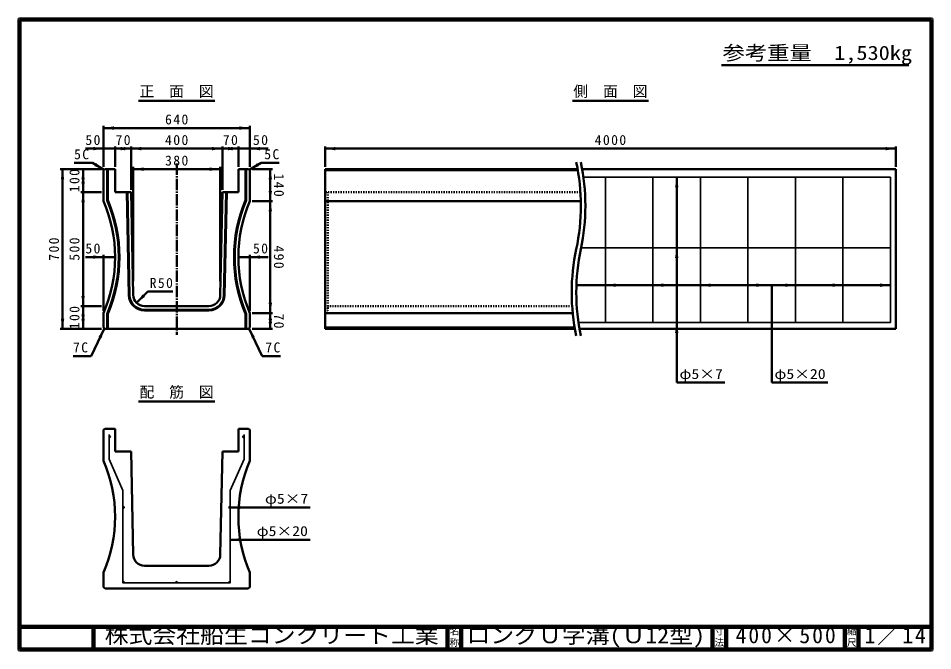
# Model space of a CAD drawing. Units: millimetres, scale not verified. Extents: x 100 to 4105, y 100 to 2870.
import ezdxf
from ezdxf.enums import TextEntityAlignment as Align

# ---------------------------------------------------------------- set-up
doc = ezdxf.new("R2010")
doc.units = ezdxf.units.MM
doc.header["$LTSCALE"] = 5
doc.linetypes.add('USER1', pattern=[13.4, 10, -1.2, 1, -1.2])
doc.linetypes.add('USER2', pattern=[2.2, 1, -1.2])
doc.layers.add('V-nasSTD', color=7, linetype='Continuous', lineweight=50)
doc.styles.add('ＭＳ ゴシック', font='')
doc.styles.get('ＭＳ ゴシック').set_extended_font_data('MS Gothic')

msp = doc.modelspace()

# ---------------------------------------------------------------- hatches: boundary and pattern name
at = {"layer": 'V-nasSTD'}
for points in [[(518.846, 2396.605), (473.846, 2389.105), (518.846, 2381.605)], [(1068.846, 2381.605), (1113.846, 2389.105), (1068.846, 2396.605)], [(428.846, 2291.605), (473.846, 2299.105), (428.846, 2306.605)], [(568.846, 2306.605), (523.846, 2299.105), (568.846, 2291.605)], [(548.846, 2291.605), (593.846, 2299.105), (548.846, 2306.605)], [(638.846, 2306.605), (593.846, 2299.105), (638.846, 2291.605)], [(948.846, 2291.605), (993.846, 2299.105), (948.846, 2306.605)], [(1038.846, 2306.605), (993.846, 2299.105), (1038.846, 2291.605)], [(1018.846, 2291.605), (1063.846, 2299.105), (1018.846, 2306.605)], [(1158.846, 2291.605), (1113.846, 2299.105), (1158.846, 2306.605)], [(1488.846, 2306.605), (1443.846, 2299.105), (1488.846, 2291.605)], [(3898.846, 2291.605), (3943.846, 2299.105), (3898.846, 2306.605)], [(286.346, 2164.105), (293.846, 2209.105), (301.346, 2164.105)], [(376.346, 2164.105), (383.846, 2209.105), (391.346, 2164.105)], [(441.125, 2235.6), (476.346, 2206.605), (433.625, 2222.61)], [(648.845, 2216.605), (603.845, 2209.105), (648.845, 2201.605)], [(938.845, 2201.605), (983.845, 2209.105), (938.845, 2216.605)], [(1146.567, 2235.6), (1111.346, 2206.605), (1154.067, 2222.61)], [(1196.346, 2164.105), (1203.846, 2209.105), (1211.346, 2164.105)], [(2976.346, 2129.105), (2983.846, 2174.105), (2991.346, 2129.105)], [(391.346, 2154.105), (383.846, 2109.105), (376.346, 2154.105)], [(376.346, 2064.105), (383.846, 2109.105), (391.346, 2064.105)], [(1211.346, 2114.105), (1203.846, 2069.105), (1196.346, 2114.105)], [(1196.346, 2024.105), (1203.846, 2069.105), (1211.346, 2024.105)], [(2976.346, 1819.932), (2983.846, 1864.932), (2991.346, 1819.932)], [(428.846, 1831.605), (473.846, 1824.105), (428.846, 1816.605)], [(1158.846, 1831.605), (1113.846, 1824.105), (1158.846, 1816.605)], [(2716.846, 1693.518), (2671.846, 1701.018), (2716.846, 1708.518)], [(2924.846, 1693.518), (2879.846, 1701.018), (2924.846, 1708.518)], [(3132.846, 1693.518), (3087.846, 1701.018), (3132.846, 1708.518)], [(3340.846, 1693.518), (3295.846, 1701.018), (3340.846, 1708.518)], [(3458.846, 1708.518), (3503.846, 1701.018), (3458.846, 1693.518)], [(3666.846, 1708.518), (3711.846, 1701.018), (3666.846, 1693.518)], [(3874.846, 1708.518), (3919.846, 1701.018), (3874.846, 1693.518)], [(391.346, 1654.105), (383.846, 1609.105), (376.346, 1654.105)], [(644.372, 1660.521), (617.856, 1623.398), (654.979, 1649.914)], [(376.346, 1564.105), (383.846, 1609.105), (391.346, 1564.105)], [(1211.346, 1624.105), (1203.846, 1579.105), (1196.346, 1624.105)], [(1196.346, 1534.105), (1203.846, 1579.105), (1211.346, 1534.105)], [(301.346, 1554.105), (293.846, 1509.105), (286.346, 1554.105)], [(391.346, 1554.105), (383.846, 1509.105), (376.346, 1554.105)], [(1211.346, 1554.105), (1203.846, 1509.105), (1196.346, 1554.105)], [(2976.346, 1492.105), (2983.846, 1537.105), (2991.346, 1492.105)], [(477.346, 1512.605), (451.384, 1475.092), (464.954, 1468.699)], [(1110.346, 1512.605), (1136.308, 1475.092), (1122.738, 1468.699)], [(497.354, 1036.869, -1), (503.354, 1036.869, -1)], [(1088.846, 1036.869, 1), (1082.846, 1036.869, 1)], [(558.1, 727.696, 1), (564.1, 727.696, 1)], [(1028.1, 727.696, 1), (1022.1, 727.696, 1)], [(1073.1, 735.196), (1028.1, 727.696), (1073.1, 720.196)], [(1073.1, 593.611), (1028.1, 586.111), (1073.1, 578.611)], [(558.1, 399.869, 0.41421), (561.1, 396.869, 0.66818), (563.221, 401.99, 0.66818)], [(793.1, 396.869, 1), (793.1, 402.869, 1)], [(1028.1, 399.869, 0.66818), (1022.979, 401.99, 0.66818), (1025.1, 396.869, 0.41421)]]:
    msp.add_hatch(color=256, dxfattribs=at).paths.add_polyline_path(points)

# ---------------------------------------------------------------- linework, layer by layer
at = {"layer": 'V-nasSTD', "lineweight": 100}
for p, q in [((105, 2865), (105, 105)), ((4100, 2865), (105, 2865)), ((4100, 105), (4100, 2865)), ((105, 205), (4100, 205)), ((430, 205), (430, 105)), ((1980, 205), (1980, 105)), ((2040, 205), (2040, 105)), ((3140, 205), (3140, 105)), ((3200, 205), (3200, 105)), ((3720, 205), (3720, 105)), ((3780, 205), (3780, 105)), ((105, 105), (4100, 105))]:
    msp.add_line(p, q, dxfattribs=at)
at = {"layer": 'V-nasSTD'}
for p, q in [((3180.536, 2664.753), (4000.536, 2664.753)), ((626.846, 2509.105), (960.846, 2509.105)), ((2526.846, 2509.105), (2860.846, 2509.105)), ((473.846, 2399.105), (473.846, 2219.105)), ((1113.846, 2389.105), (473.846, 2389.105)), ((1113.846, 2399.105), (1113.846, 2219.105)), ((473.846, 2299.105), (393.846, 2299.105)), ((523.846, 2299.105), (473.846, 2299.105)), ((523.846, 2309.105), (523.846, 2219.105)), ((593.846, 2299.105), (523.846, 2299.105)), ((593.846, 2309.105), (593.846, 2119.105)), ((993.846, 2299.105), (593.846, 2299.105)), ((993.846, 2309.105), (993.846, 2119.105)), ((1063.846, 2299.105), (993.846, 2299.105)), ((1063.846, 2309.105), (1063.846, 2219.105)), ((1063.846, 2299.105), (1113.846, 2299.105)), ((1113.846, 2299.105), (1193.846, 2299.105)), ((1443.846, 2309.105), (1443.846, 2219.105)), ((3943.846, 2299.105), (1443.846, 2299.105)), ((3943.846, 2309.105), (3943.846, 2219.105)), ((463.846, 2209.105), (283.846, 2209.105)), ((293.846, 2209.105), (293.846, 1509.105)), ((344.384, 2236.605), (424.384, 2236.605)), ((383.846, 2209.105), (383.846, 2109.105)), ((476.346, 2206.605), (424.384, 2236.605)), ((473.846, 2204.105), (478.846, 2209.105)), ((473.846, 2204.105), (473.846, 2069.105)), ((478.846, 2209.105), (523.846, 2209.105)), ((489.846, 2209.105), (489.846, 2072.349)), ((492.846, 2209.105), (492.846, 2072.952)), ((523.846, 2209.105), (523.846, 2109.105)), ((603.845, 2219.105), (603.845, 1719.105)), ((603.845, 2209.105), (983.845, 2209.105)), ((983.845, 2219.105), (983.845, 1719.105)), ((1108.846, 2209.105), (1063.846, 2209.105)), ((1063.846, 2209.105), (1063.846, 2109.105)), ((1094.846, 2072.952), (1094.846, 2209.105)), ((1097.846, 2072.349), (1097.846, 2209.105)), ((1108.846, 2209.105), (1113.846, 2204.105)), ((1111.346, 2206.605), (1163.307, 2236.605)), ((1113.846, 2069.105), (1113.846, 2204.105)), ((1213.846, 2209.105), (1123.846, 2209.105)), ((1243.307, 2236.605), (1163.307, 2236.605)), ((1203.846, 2209.105), (1203.846, 2069.105)), ((1443.846, 2209.105), (1443.846, 1509.105)), ((2549.709, 2209.105), (1443.846, 2209.105)), ((2550.585, 2204.105), (1443.846, 2204.105)), ((2569.709, 2209.105), (3943.846, 2209.105)), ((3943.846, 1509.105), (3943.846, 2209.105)), ((2983.846, 2174.105), (2983.846, 1274.105)), ((463.846, 2109.105), (373.846, 2109.105)), ((383.846, 2109.105), (383.846, 1609.105)), ((593.846, 2109.105), (523.846, 2109.105)), ((574.842, 2109.105), (583.87, 1657.725)), ((577.843, 2109.105), (586.869, 1657.785)), ((593.846, 2109.105), (602.866, 1658.105)), ((993.846, 2109.105), (984.826, 1658.105)), ((1063.846, 2109.105), (993.846, 2109.105)), ((1009.849, 2109.105), (1000.823, 1657.785)), ((1012.85, 2109.105), (1003.822, 1657.725)), ((1213.846, 2069.105), (1123.846, 2069.105)), ((1203.846, 2069.105), (1203.846, 1579.105)), ((2563.627, 2069.105), (1443.846, 2069.105)), ((473.846, 1824.105), (393.846, 1824.105)), ((473.846, 1834.105), (473.846, 1589.105)), ((523.846, 1824.105), (473.846, 1824.105)), ((1063.846, 1824.105), (1113.846, 1824.105)), ((1113.846, 1834.105), (1113.846, 1589.105)), ((1113.846, 1824.105), (1193.846, 1824.105)), ((3919.846, 1701.018), (2544.404, 1701.018)), ((3399.846, 1701.018), (3399.846, 1274.105)), ((617.856, 1623.398), (667.353, 1672.895)), ((667.353, 1672.895), (777.353, 1672.895)), ((463.846, 1609.105), (373.846, 1609.105)), ((383.846, 1609.105), (383.846, 1509.105)), ((652.856, 1609.105), (934.836, 1609.105)), ((473.846, 1579.105), (473.846, 1516.105)), ((489.846, 1575.861), (489.846, 1509.105)), ((492.846, 1575.257), (492.846, 1509.105)), ((652.856, 1593.105), (934.836, 1593.105)), ((652.856, 1590.105), (934.836, 1590.105)), ((1094.846, 1509.105), (1094.846, 1575.257)), ((1097.846, 1509.105), (1097.846, 1575.861)), ((1113.846, 1516.105), (1113.846, 1579.105)), ((1213.846, 1579.105), (1123.846, 1579.105)), ((1203.846, 1579.105), (1203.846, 1509.105)), ((2528.295, 1579.105), (1443.846, 1579.105)), ((463.846, 1509.105), (283.846, 1509.105)), ((419.777, 1390.397), (477.346, 1512.605)), ((473.846, 1516.105), (480.846, 1509.105)), ((480.846, 1509.105), (1106.846, 1509.105)), ((1106.846, 1509.105), (1113.846, 1516.105)), ((1167.914, 1390.397), (1110.346, 1512.605)), ((1213.846, 1509.105), (1123.846, 1509.105)), ((2536.764, 1516.105), (1443.846, 1516.105)), ((2537.983, 1509.105), (1443.846, 1509.105)), ((3943.846, 1509.105), (2557.983, 1509.105)), ((339.777, 1390.397), (419.777, 1390.397)), ((1247.914, 1390.397), (1167.914, 1390.397)), ((2983.846, 1274.105), (3193.846, 1274.105)), ((3399.846, 1274.105), (3645.846, 1274.105)), ((626.846, 1191.869), (960.846, 1191.869)), ((473.846, 1066.869), (478.846, 1071.869)), ((473.846, 1066.869), (473.846, 931.869)), ((478.846, 1071.869), (523.846, 1071.869)), ((523.846, 1071.869), (523.846, 971.869)), ((1108.846, 1071.869), (1063.846, 1071.869)), ((1063.846, 1071.869), (1063.846, 971.869)), ((1108.846, 1071.869), (1113.846, 1066.869)), ((1113.846, 931.869), (1113.846, 1066.869)), ((593.846, 971.869), (523.846, 971.869)), ((593.846, 971.869), (602.866, 520.869)), ((993.846, 971.869), (984.826, 520.869)), ((1063.846, 971.869), (993.846, 971.869)), ((1028.1, 727.696), (1378.1, 727.696)), ((1028.1, 586.111), (1378.1, 586.111)), ((473.846, 441.869), (473.846, 378.869)), ((652.856, 471.869), (934.836, 471.869)), ((1113.846, 378.869), (1113.846, 441.869)), ((473.846, 378.869), (480.846, 371.869)), ((480.846, 371.869), (1106.846, 371.869)), ((1106.846, 371.869), (1113.846, 378.869))]:
    msp.add_line(p, q, dxfattribs=at)
at = {"layer": 'V-nasSTD', "linetype": 'USER1'}
msp.add_line((793.846, 2234.105), (793.846, 1484.105), dxfattribs=at)
at = {"layer": 'V-nasSTD', "lineweight": 35}
for p, q in [((2575.244, 2174.105), (3919.846, 2174.105)), ((2671.846, 2174.105), (2671.846, 1537.105)), ((2879.846, 2174.105), (2879.846, 1537.105)), ((3087.846, 2174.105), (3087.846, 1537.105)), ((3295.846, 2174.105), (3295.846, 1537.105)), ((3503.846, 2174.105), (3503.846, 1537.105)), ((3711.846, 2174.105), (3711.846, 1537.105)), ((3919.846, 2174.105), (3919.846, 1537.105)), ((3919.846, 1864.932), (2565.066, 1864.932)), ((3919.846, 1537.105), (2553.444, 1537.105)), ((497.354, 938.869), (497.354, 1046.869)), ((1088.846, 938.869), (1088.846, 1046.869)), ((497.354, 938.869), (558.1, 801.869)), ((1088.846, 938.869), (1028.1, 801.869)), ((558.1, 396.869), (558.1, 801.869)), ((1028.1, 396.869), (1028.1, 801.869)), ((558.1, 396.869), (1028.1, 396.869))]:
    msp.add_line(p, q, dxfattribs=at)
at = {"layer": 'V-nasSTD', "linetype": 'USER2'}
for p, q in [((2561.871, 2109.105), (1443.846, 2109.105)), ((1456.346, 2109.105), (1456.346, 1590.105)), ((2525.82, 1609.105), (1443.846, 1609.105)), ((1443.846, 1590.105), (1456.346, 1590.105))]:
    msp.add_line(p, q, dxfattribs=at)
at = {"layer": 'V-nasSTD', "lineweight": 13}
msp.add_lwpolyline([(100, 100), (100, 2870), (4105, 2870), (4105, 100)], close=True, dxfattribs=at)
at = {"layer": 'V-nasSTD', "lineweight": 35}
for centre in [(500.354, 1036.869), (1085.846, 1036.869), (561.1, 727.696), (1025.1, 727.696), (561.1, 399.869), (793.1, 399.869), (1025.1, 399.869)]:
    msp.add_circle(centre, 3, dxfattribs=at)
at = {"layer": 'V-nasSTD'}
for centre, radius, start, end in [((1651.346, 2049.105), 912.5, 347.98199, 12.01801), ((1671.346, 2049.105), 912.5, 347.98199, 12.01801), ((-101.404, 1824.105), 625.25, 336.93076, 23.06924), ((-101.404, 1824.105), 641.25, 337.22428, 22.77572), ((-101.404, 1824.105), 644.25, 337.27808, 22.72192), ((1689.096, 1824.105), 644.25, 157.27808, 202.72192), ((1689.096, 1824.105), 641.25, 157.22428, 202.77572), ((1689.096, 1824.105), 625.25, 156.93076, 203.06924), ((3436.346, 1669.105), 912.5, 167.98199, 192.01801), ((3456.346, 1669.105), 912.5, 167.98199, 192.01801), ((652.856, 1659.105), 69, 181.14576, 270), ((652.856, 1659.105), 66, 181.14576, 270), ((652.856, 1659.105), 50, 181.14576, 270), ((934.836, 1659.105), 50, 270, 358.85424), ((934.836, 1659.105), 66, 270, 358.85424), ((934.836, 1659.105), 69, 270, 358.85424), ((-101.404, 686.869), 625.25, 336.93076, 23.06924), ((1689.096, 686.869), 625.25, 156.93076, 203.06924), ((652.856, 521.869), 50, 181.14576, 270), ((934.836, 521.869), 50, 270, 358.85424)]:
    msp.add_arc(centre, radius, start, end, dxfattribs=at)

# ---------------------------------------------------------------- texts
at = {"layer": 'V-nasSTD', "style": 'ＭＳ ゴシック'}
for s, height, width, p in [('参考重量\u30001,530kg', 62.32, 1.15, (3184.536, 2749.753)), ('φ5×7', 43.99, 1.15, (2995.846, 1334.105)), ('φ5×20', 43.99, 1.15, (3411.846, 1334.105)), ('φ5×7', 43.99, 1.15, (1180.1, 787.696)), ('φ5×20', 43.99, 1.15, (1144.1, 646.111)), ('株式会社船生コンクリート工業', 69.65, 1.1, (478.25, 202.5)), ('ロングＵ字溝(Ｕ12型)', 69.65, 1.1, (2062.75, 202.5))]:
    msp.add_text(s, height=height, dxfattribs=dict(at, width=width)).set_placement(p, align=Align.TOP_LEFT)
for s, height, p in [('正\u3000面\u3000図', 47.65, (630.842, 2574.105)), ('側\u3000面\u3000図', 47.65, (2530.842, 2574.105)), ('配\u3000筋\u3000図', 47.65, (630.842, 1256.869)), ('名', 30.79, (1988.982, 200.999)), ('寸', 30.79, (3148.982, 200.999)), ('縮', 30.79, (3728.982, 200.999)), ('称', 30.79, (1988.976, 151.01)), ('法', 30.79, (3148.976, 151.01)), ('尺', 30.79, (3728.976, 151.01))]:
    msp.add_text(s, height=height, dxfattribs=at).set_placement(p, align=Align.TOP_LEFT)
at = {"layer": 'V-nasSTD', "attachment_point": 1, "style": 'ＭＳ ゴシック'}
for s, insert, char_height in [('\\T1.2;640', (742.859, 2449.105), 43.99), ('\\T1.2;50', (393.846, 2359.105), 43.99), ('\\T1.2;70', (525.846, 2359.105), 43.99), ('\\T1.2;400', (742.859, 2359.105), 43.99), ('\\T1.2;70', (995.846, 2359.105), 43.99), ('\\T1.2;50', (1127.846, 2359.105), 43.99), ('\\T1.2;4000', (2624.74, 2359.105), 43.99), ('\\T1.2;5C', (344.384, 2296.605), 43.99), ('\\T1.2;5C', (1177.307, 2296.605), 43.99), ('\\T1.2;380', (742.859, 2269.105), 43.99), ('\\T1.2;50', (393.846, 1884.105), 43.99), ('\\T1.2;50', (1127.846, 1884.105), 43.99), ('\\T1.2;R50', (675.353, 1732.895), 43.99), ('\\T1.2;7C', (339.777, 1450.397), 43.99), ('\\T1.2;7C', (1181.914, 1450.397), 43.99), ('\\T1.18;400×500', (3241.581, 202.508), 69.65), ('\\T1.16;1／14', (3807.033, 202.582), 69.65)]:
    msp.add_mtext(s, dxfattribs=dict(at, insert=insert, char_height=char_height))
at = {"layer": 'V-nasSTD', "char_height": 43.99, "attachment_point": 1, "style": 'ＭＳ ゴシック'}
for s, insert, rotation in [('\\T1.2;100', (323.846, 2108.092), 90), ('\\T1.2;140', (1263.846, 2190.092), 270), ('\\T1.2;700', (233.846, 1808.092), 90), ('\\T1.2;500', (323.846, 1808.092), 90), ('\\T1.2;490', (1263.846, 1875.092), 270), ('\\T1.2;100', (323.846, 1508.092), 90), ('\\T1.2;70', (1263.846, 1577.118), 270)]:
    msp.add_mtext(s, dxfattribs=dict(at, insert=insert, rotation=rotation))

doc.saveas('drawing.dxf')
